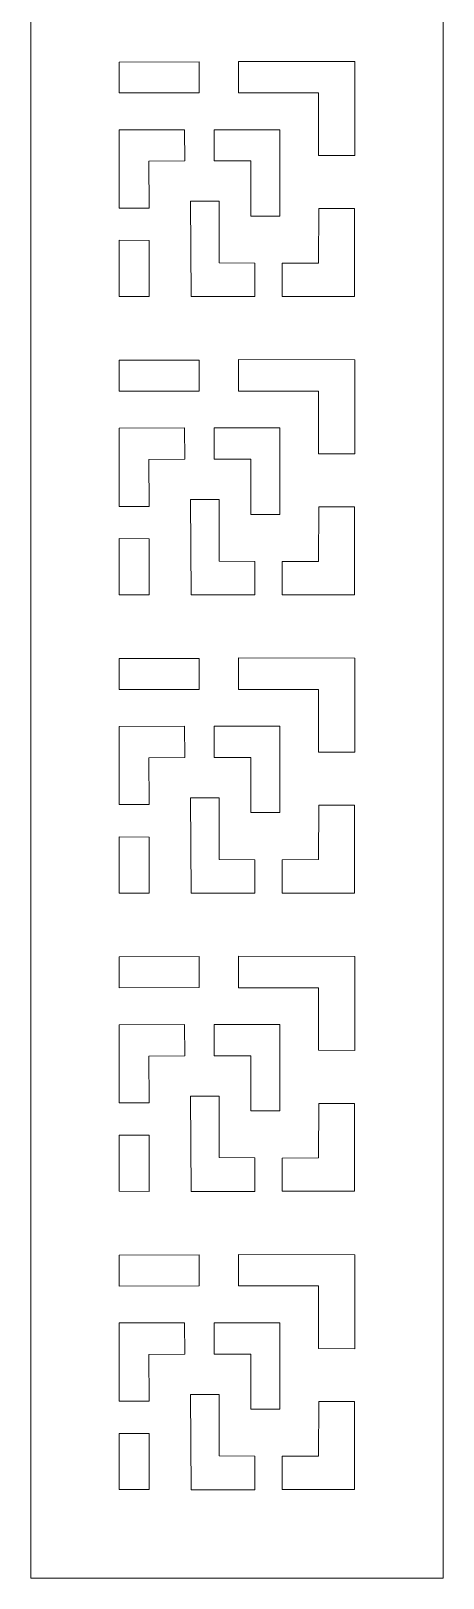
# Model space of a CAD drawing. Header units: millimetres. Extents: x -2738 to 837, y -1121 to 1678.
# Drawn here: x -1544 to -1369, y -946 to -288 of the extents above; entities that cross this region are included whole.
import ezdxf

# ---------------------------------------------------------------- set-up
doc = ezdxf.new("R2010")
doc.units = ezdxf.units.MM
doc.header["$MEASUREMENT"] = 0
doc.layers.add('Katman 1', color=7, linetype='Continuous')

msp = doc.modelspace()

# ---------------------------------------------------------------- linework, layer by layer
at = {"layer": 'Katman 1', "color": 250, "lineweight": 20}
msp.add_lwpolyline([(-1544.3639, -945.6081), (-1369.3639, -945.6081), (-1369.3639, 1004.3919), (-1544.3639, 1004.3919), (-1544.3639, -945.6081)], close=True, dxfattribs=at)
at = {"layer": 'Katman 1', "color": 250, "lineweight": 5}
for points, knots in [([(-1472.9698, -301.0789), (-1472.9698, -301.0789), (-1472.9503, -314.2632), (-1472.9503, -314.2632), (-1472.9503, -314.2632), (-1472.9503, -314.2632), (-1472.9503, -314.2632), (-1472.9503, -314.2632), (-1506.8639, -314.3275), (-1506.8639, -314.3275), (-1506.8639, -314.3275), (-1506.8639, -314.3275), (-1506.8639, -314.3275), (-1506.8639, -314.3275), (-1506.8608, -301.177), (-1506.8608, -301.177), (-1506.8608, -301.177), (-1506.8608, -301.177), (-1506.8608, -301.177), (-1506.8608, -301.177), (-1472.9698, -301.0789), (-1472.9698, -301.0789)], [0, 0, 0, 0, 0.14285714, 0.14285714, 0.14285714, 0.28571429, 0.28571429, 0.28571429, 0.42857143, 0.42857143, 0.42857143, 0.57142857, 0.57142857, 0.57142857, 0.71428571, 0.71428571, 0.71428571, 0.85714286, 0.85714286, 0.85714286, 1, 1, 1, 1]), ([(-1422.2619, -340.9001), (-1422.2619, -340.9001), (-1422.2045, -314.2851), (-1422.2045, -314.2851), (-1422.2045, -314.2851), (-1422.2045, -314.2851), (-1422.2045, -314.2851), (-1422.2045, -314.2851), (-1456.2695, -314.2851), (-1456.2695, -314.2851), (-1456.2695, -314.2851), (-1456.2695, -314.2851), (-1456.2695, -314.2851), (-1456.2695, -314.2851), (-1456.2695, -300.8789), (-1456.2695, -300.8789), (-1456.2695, -300.8789), (-1456.2695, -300.8789), (-1456.2695, -300.8789), (-1456.2695, -300.8789), (-1406.8639, -301.0081), (-1406.8639, -301.0081), (-1406.8639, -301.0081), (-1406.8639, -301.0081), (-1406.8639, -301.0081), (-1406.8639, -301.0081), (-1406.8639, -340.9662), (-1406.8639, -340.9662), (-1406.8639, -340.9662), (-1406.8639, -340.9662), (-1406.8639, -340.9662), (-1406.8639, -340.9662), (-1422.2619, -340.9001), (-1422.2619, -340.9001)], [0, 0, 0, 0, 0.09090909, 0.09090909, 0.09090909, 0.18181818, 0.18181818, 0.18181818, 0.27272727, 0.27272727, 0.27272727, 0.36363636, 0.36363636, 0.36363636, 0.45454545, 0.45454545, 0.45454545, 0.54545455, 0.54545455, 0.54545455, 0.63636364, 0.63636364, 0.63636364, 0.72727273, 0.72727273, 0.72727273, 0.81818182, 0.81818182, 0.81818182, 0.90909091, 0.90909091, 0.90909091, 1, 1, 1, 1]), ([(-1506.8632, -363.2542), (-1506.8632, -363.2542), (-1494.2156, -363.2685), (-1494.2156, -363.2685), (-1494.2156, -363.2685), (-1494.2156, -363.2685), (-1494.2156, -363.2685), (-1494.2156, -363.2685), (-1494.2738, -343.3535), (-1494.2738, -343.3535), (-1494.2738, -343.3535), (-1494.2738, -343.3535), (-1494.2738, -343.3535), (-1494.2738, -343.3535), (-1479.0618, -343.2242), (-1479.0618, -343.2242), (-1479.0618, -343.2242), (-1479.0618, -343.2242), (-1479.0618, -343.2242), (-1479.0618, -343.2242), (-1479.1832, -329.9483), (-1479.1832, -329.9483), (-1479.1832, -329.9483), (-1479.1832, -329.9483), (-1479.1832, -329.9483), (-1479.1832, -329.9483), (-1506.8639, -330.0133), (-1506.8639, -330.0133), (-1506.8639, -330.0133), (-1506.8639, -330.0133), (-1506.8639, -330.0133), (-1506.8639, -330.0133), (-1506.8632, -363.2542), (-1506.8632, -363.2542)], [0, 0, 0, 0, 0.09090909, 0.09090909, 0.09090909, 0.18181818, 0.18181818, 0.18181818, 0.27272727, 0.27272727, 0.27272727, 0.36363636, 0.36363636, 0.36363636, 0.45454545, 0.45454545, 0.45454545, 0.54545455, 0.54545455, 0.54545455, 0.63636364, 0.63636364, 0.63636364, 0.72727273, 0.72727273, 0.72727273, 0.81818182, 0.81818182, 0.81818182, 0.90909091, 0.90909091, 0.90909091, 1, 1, 1, 1]), ([(-1451.0536, -366.6523), (-1451.0536, -366.6523), (-1438.6883, -366.6523), (-1438.6883, -366.6523), (-1438.6883, -366.6523), (-1438.6883, -366.6523), (-1438.6883, -366.6523), (-1438.6883, -366.6523), (-1438.6883, -329.9483), (-1438.6883, -329.9483), (-1438.6883, -329.9483), (-1438.6883, -329.9483), (-1438.6883, -329.9483), (-1438.6883, -329.9483), (-1466.5706, -329.9483), (-1466.5706, -329.9483), (-1466.5706, -329.9483), (-1466.5706, -329.9483), (-1466.5706, -329.9483), (-1466.5706, -329.9483), (-1466.5706, -343.2242), (-1466.5706, -343.2242), (-1466.5706, -343.2242), (-1466.5706, -343.2242), (-1466.5706, -343.2242), (-1466.5706, -343.2242), (-1451.0536, -343.2242), (-1451.0536, -343.2242), (-1451.0536, -343.2242), (-1451.0536, -343.2242), (-1451.0536, -343.2242), (-1451.0536, -343.2242), (-1451.0536, -366.6523), (-1451.0536, -366.6523)], [0, 0, 0, 0, 0.09090909, 0.09090909, 0.09090909, 0.18181818, 0.18181818, 0.18181818, 0.27272727, 0.27272727, 0.27272727, 0.36363636, 0.36363636, 0.36363636, 0.45454545, 0.45454545, 0.45454545, 0.54545455, 0.54545455, 0.54545455, 0.63636364, 0.63636364, 0.63636364, 0.72727273, 0.72727273, 0.72727273, 0.81818182, 0.81818182, 0.81818182, 0.90909091, 0.90909091, 0.90909091, 1, 1, 1, 1]), ([(-1476.5756, -360.3805), (-1476.5756, -360.3805), (-1464.4425, -360.3681), (-1464.4425, -360.3681), (-1464.4425, -360.3681), (-1464.4425, -360.3681), (-1464.4425, -360.3681), (-1464.4425, -360.3681), (-1464.5007, -386.5306), (-1464.5007, -386.5306), (-1464.5007, -386.5306), (-1464.5007, -386.5306), (-1464.5007, -386.5306), (-1464.5007, -386.5306), (-1449.2888, -386.6598), (-1449.2888, -386.6598), (-1449.2888, -386.6598), (-1449.2888, -386.6598), (-1449.2888, -386.6598), (-1449.2888, -386.6598), (-1449.2888, -400.8789), (-1449.2888, -400.8789), (-1449.2888, -400.8789), (-1449.2888, -400.8789), (-1449.2888, -400.8789), (-1449.2888, -400.8789), (-1476.3781, -400.8789), (-1476.3781, -400.8789), (-1476.3781, -400.8789), (-1476.3781, -400.8789), (-1476.3781, -400.8789), (-1476.3781, -400.8789), (-1476.5756, -360.3805), (-1476.5756, -360.3805)], [0, 0, 0, 0, 0.09090909, 0.09090909, 0.09090909, 0.18181818, 0.18181818, 0.18181818, 0.27272727, 0.27272727, 0.27272727, 0.36363636, 0.36363636, 0.36363636, 0.45454545, 0.45454545, 0.45454545, 0.54545455, 0.54545455, 0.54545455, 0.63636364, 0.63636364, 0.63636364, 0.72727273, 0.72727273, 0.72727273, 0.81818182, 0.81818182, 0.81818182, 0.90909091, 0.90909091, 0.90909091, 1, 1, 1, 1]), ([(-1437.6963, -400.8375), (-1437.6963, -400.8375), (-1437.6963, -386.6985), (-1437.6963, -386.6985), (-1437.6963, -386.6985), (-1437.6963, -386.6985), (-1437.6963, -386.6985), (-1437.6963, -386.6985), (-1422.2385, -386.6326), (-1422.2385, -386.6326), (-1422.2385, -386.6326), (-1422.2385, -386.6326), (-1422.2385, -386.6326), (-1422.2385, -386.6326), (-1422.177, -363.4657), (-1422.177, -363.4657), (-1422.177, -363.4657), (-1422.177, -363.4657), (-1422.177, -363.4657), (-1422.177, -363.4657), (-1406.9302, -363.4657), (-1406.9302, -363.4657), (-1406.9302, -363.4657), (-1406.9302, -363.4657), (-1406.9302, -363.4657), (-1406.9302, -363.4657), (-1406.9302, -400.8375), (-1406.9302, -400.8375), (-1406.9302, -400.8375), (-1406.9302, -400.8375), (-1406.9302, -400.8375), (-1406.9302, -400.8375), (-1437.6963, -400.8375), (-1437.6963, -400.8375)], [0, 0, 0, 0, 0.09090909, 0.09090909, 0.09090909, 0.18181818, 0.18181818, 0.18181818, 0.27272727, 0.27272727, 0.27272727, 0.36363636, 0.36363636, 0.36363636, 0.45454545, 0.45454545, 0.45454545, 0.54545455, 0.54545455, 0.54545455, 0.63636364, 0.63636364, 0.63636364, 0.72727273, 0.72727273, 0.72727273, 0.81818182, 0.81818182, 0.81818182, 0.90909091, 0.90909091, 0.90909091, 1, 1, 1, 1]), ([(-1506.8632, -400.8375), (-1506.8632, -400.8375), (-1494.1645, -400.86), (-1494.1645, -400.86), (-1494.1645, -400.86), (-1494.1645, -400.86), (-1494.1645, -400.86), (-1494.1645, -400.86), (-1494.1352, -377.0282), (-1494.1352, -377.0282), (-1494.1352, -377.0282), (-1494.1352, -377.0282), (-1494.1352, -377.0282), (-1494.1352, -377.0282), (-1506.8639, -376.9659), (-1506.8639, -376.9659), (-1506.8639, -376.9659), (-1506.8639, -376.9659), (-1506.8639, -376.9659), (-1506.8639, -376.9659), (-1506.8632, -400.8375), (-1506.8632, -400.8375)], [0, 0, 0, 0, 0.14285714, 0.14285714, 0.14285714, 0.28571429, 0.28571429, 0.28571429, 0.42857143, 0.42857143, 0.42857143, 0.57142857, 0.57142857, 0.57142857, 0.71428571, 0.71428571, 0.71428571, 0.85714286, 0.85714286, 0.85714286, 1, 1, 1, 1]), ([(-1472.9698, -427.8689), (-1472.9698, -427.8689), (-1472.9503, -441.0532), (-1472.9503, -441.0532), (-1472.9503, -441.0532), (-1472.9503, -441.0532), (-1472.9503, -441.0532), (-1472.9503, -441.0532), (-1506.8639, -441.1175), (-1506.8639, -441.1175), (-1506.8639, -441.1175), (-1506.8639, -441.1175), (-1506.8639, -441.1175), (-1506.8639, -441.1175), (-1506.8608, -427.967), (-1506.8608, -427.967), (-1506.8608, -427.967), (-1506.8608, -427.967), (-1506.8608, -427.967), (-1506.8608, -427.967), (-1472.9698, -427.8689), (-1472.9698, -427.8689)], [0, 0, 0, 0, 0.14285714, 0.14285714, 0.14285714, 0.28571429, 0.28571429, 0.28571429, 0.42857143, 0.42857143, 0.42857143, 0.57142857, 0.57142857, 0.57142857, 0.71428571, 0.71428571, 0.71428571, 0.85714286, 0.85714286, 0.85714286, 1, 1, 1, 1]), ([(-1422.2619, -467.6901), (-1422.2619, -467.6901), (-1422.2045, -441.0751), (-1422.2045, -441.0751), (-1422.2045, -441.0751), (-1422.2045, -441.0751), (-1422.2045, -441.0751), (-1422.2045, -441.0751), (-1456.2695, -441.0751), (-1456.2695, -441.0751), (-1456.2695, -441.0751), (-1456.2695, -441.0751), (-1456.2695, -441.0751), (-1456.2695, -441.0751), (-1456.2695, -427.6689), (-1456.2695, -427.6689), (-1456.2695, -427.6689), (-1456.2695, -427.6689), (-1456.2695, -427.6689), (-1456.2695, -427.6689), (-1406.8639, -427.7981), (-1406.8639, -427.7981), (-1406.8639, -427.7981), (-1406.8639, -427.7981), (-1406.8639, -427.7981), (-1406.8639, -427.7981), (-1406.8639, -467.7562), (-1406.8639, -467.7562), (-1406.8639, -467.7562), (-1406.8639, -467.7562), (-1406.8639, -467.7562), (-1406.8639, -467.7562), (-1422.2619, -467.6901), (-1422.2619, -467.6901)], [0, 0, 0, 0, 0.09090909, 0.09090909, 0.09090909, 0.18181818, 0.18181818, 0.18181818, 0.27272727, 0.27272727, 0.27272727, 0.36363636, 0.36363636, 0.36363636, 0.45454545, 0.45454545, 0.45454545, 0.54545455, 0.54545455, 0.54545455, 0.63636364, 0.63636364, 0.63636364, 0.72727273, 0.72727273, 0.72727273, 0.81818182, 0.81818182, 0.81818182, 0.90909091, 0.90909091, 0.90909091, 1, 1, 1, 1]), ([(-1506.8632, -490.0442), (-1506.8632, -490.0442), (-1494.2156, -490.0585), (-1494.2156, -490.0585), (-1494.2156, -490.0585), (-1494.2156, -490.0585), (-1494.2156, -490.0585), (-1494.2156, -490.0585), (-1494.2738, -470.1435), (-1494.2738, -470.1435), (-1494.2738, -470.1435), (-1494.2738, -470.1435), (-1494.2738, -470.1435), (-1494.2738, -470.1435), (-1479.0618, -470.0142), (-1479.0618, -470.0142), (-1479.0618, -470.0142), (-1479.0618, -470.0142), (-1479.0618, -470.0142), (-1479.0618, -470.0142), (-1479.1832, -456.7383), (-1479.1832, -456.7383), (-1479.1832, -456.7383), (-1479.1832, -456.7383), (-1479.1832, -456.7383), (-1479.1832, -456.7383), (-1506.8639, -456.8033), (-1506.8639, -456.8033), (-1506.8639, -456.8033), (-1506.8639, -456.8033), (-1506.8639, -456.8033), (-1506.8639, -456.8033), (-1506.8632, -490.0442), (-1506.8632, -490.0442)], [0, 0, 0, 0, 0.09090909, 0.09090909, 0.09090909, 0.18181818, 0.18181818, 0.18181818, 0.27272727, 0.27272727, 0.27272727, 0.36363636, 0.36363636, 0.36363636, 0.45454545, 0.45454545, 0.45454545, 0.54545455, 0.54545455, 0.54545455, 0.63636364, 0.63636364, 0.63636364, 0.72727273, 0.72727273, 0.72727273, 0.81818182, 0.81818182, 0.81818182, 0.90909091, 0.90909091, 0.90909091, 1, 1, 1, 1]), ([(-1451.0536, -493.4423), (-1451.0536, -493.4423), (-1438.6883, -493.4423), (-1438.6883, -493.4423), (-1438.6883, -493.4423), (-1438.6883, -493.4423), (-1438.6883, -493.4423), (-1438.6883, -493.4423), (-1438.6883, -456.7383), (-1438.6883, -456.7383), (-1438.6883, -456.7383), (-1438.6883, -456.7383), (-1438.6883, -456.7383), (-1438.6883, -456.7383), (-1466.5706, -456.7383), (-1466.5706, -456.7383), (-1466.5706, -456.7383), (-1466.5706, -456.7383), (-1466.5706, -456.7383), (-1466.5706, -456.7383), (-1466.5706, -470.0142), (-1466.5706, -470.0142), (-1466.5706, -470.0142), (-1466.5706, -470.0142), (-1466.5706, -470.0142), (-1466.5706, -470.0142), (-1451.0536, -470.0142), (-1451.0536, -470.0142), (-1451.0536, -470.0142), (-1451.0536, -470.0142), (-1451.0536, -470.0142), (-1451.0536, -470.0142), (-1451.0536, -493.4423), (-1451.0536, -493.4423)], [0, 0, 0, 0, 0.09090909, 0.09090909, 0.09090909, 0.18181818, 0.18181818, 0.18181818, 0.27272727, 0.27272727, 0.27272727, 0.36363636, 0.36363636, 0.36363636, 0.45454545, 0.45454545, 0.45454545, 0.54545455, 0.54545455, 0.54545455, 0.63636364, 0.63636364, 0.63636364, 0.72727273, 0.72727273, 0.72727273, 0.81818182, 0.81818182, 0.81818182, 0.90909091, 0.90909091, 0.90909091, 1, 1, 1, 1]), ([(-1476.5756, -487.1705), (-1476.5756, -487.1705), (-1464.4425, -487.1581), (-1464.4425, -487.1581), (-1464.4425, -487.1581), (-1464.4425, -487.1581), (-1464.4425, -487.1581), (-1464.4425, -487.1581), (-1464.5007, -513.3206), (-1464.5007, -513.3206), (-1464.5007, -513.3206), (-1464.5007, -513.3206), (-1464.5007, -513.3206), (-1464.5007, -513.3206), (-1449.2888, -513.4498), (-1449.2888, -513.4498), (-1449.2888, -513.4498), (-1449.2888, -513.4498), (-1449.2888, -513.4498), (-1449.2888, -513.4498), (-1449.2888, -527.6689), (-1449.2888, -527.6689), (-1449.2888, -527.6689), (-1449.2888, -527.6689), (-1449.2888, -527.6689), (-1449.2888, -527.6689), (-1476.3781, -527.6689), (-1476.3781, -527.6689), (-1476.3781, -527.6689), (-1476.3781, -527.6689), (-1476.3781, -527.6689), (-1476.3781, -527.6689), (-1476.5756, -487.1705), (-1476.5756, -487.1705)], [0, 0, 0, 0, 0.09090909, 0.09090909, 0.09090909, 0.18181818, 0.18181818, 0.18181818, 0.27272727, 0.27272727, 0.27272727, 0.36363636, 0.36363636, 0.36363636, 0.45454545, 0.45454545, 0.45454545, 0.54545455, 0.54545455, 0.54545455, 0.63636364, 0.63636364, 0.63636364, 0.72727273, 0.72727273, 0.72727273, 0.81818182, 0.81818182, 0.81818182, 0.90909091, 0.90909091, 0.90909091, 1, 1, 1, 1]), ([(-1437.6963, -527.6275), (-1437.6963, -527.6275), (-1437.6963, -513.4885), (-1437.6963, -513.4885), (-1437.6963, -513.4885), (-1437.6963, -513.4885), (-1437.6963, -513.4885), (-1437.6963, -513.4885), (-1422.2385, -513.4226), (-1422.2385, -513.4226), (-1422.2385, -513.4226), (-1422.2385, -513.4226), (-1422.2385, -513.4226), (-1422.2385, -513.4226), (-1422.177, -490.2557), (-1422.177, -490.2557), (-1422.177, -490.2557), (-1422.177, -490.2557), (-1422.177, -490.2557), (-1422.177, -490.2557), (-1406.9302, -490.2557), (-1406.9302, -490.2557), (-1406.9302, -490.2557), (-1406.9302, -490.2557), (-1406.9302, -490.2557), (-1406.9302, -490.2557), (-1406.9302, -527.6275), (-1406.9302, -527.6275), (-1406.9302, -527.6275), (-1406.9302, -527.6275), (-1406.9302, -527.6275), (-1406.9302, -527.6275), (-1437.6963, -527.6275), (-1437.6963, -527.6275)], [0, 0, 0, 0, 0.09090909, 0.09090909, 0.09090909, 0.18181818, 0.18181818, 0.18181818, 0.27272727, 0.27272727, 0.27272727, 0.36363636, 0.36363636, 0.36363636, 0.45454545, 0.45454545, 0.45454545, 0.54545455, 0.54545455, 0.54545455, 0.63636364, 0.63636364, 0.63636364, 0.72727273, 0.72727273, 0.72727273, 0.81818182, 0.81818182, 0.81818182, 0.90909091, 0.90909091, 0.90909091, 1, 1, 1, 1]), ([(-1506.8632, -527.6275), (-1506.8632, -527.6275), (-1494.1645, -527.65), (-1494.1645, -527.65), (-1494.1645, -527.65), (-1494.1645, -527.65), (-1494.1645, -527.65), (-1494.1645, -527.65), (-1494.1352, -503.8182), (-1494.1352, -503.8182), (-1494.1352, -503.8182), (-1494.1352, -503.8182), (-1494.1352, -503.8182), (-1494.1352, -503.8182), (-1506.8639, -503.7559), (-1506.8639, -503.7559), (-1506.8639, -503.7559), (-1506.8639, -503.7559), (-1506.8639, -503.7559), (-1506.8639, -503.7559), (-1506.8632, -527.6275), (-1506.8632, -527.6275)], [0, 0, 0, 0, 0.14285714, 0.14285714, 0.14285714, 0.28571429, 0.28571429, 0.28571429, 0.42857143, 0.42857143, 0.42857143, 0.57142857, 0.57142857, 0.57142857, 0.71428571, 0.71428571, 0.71428571, 0.85714286, 0.85714286, 0.85714286, 1, 1, 1, 1]), ([(-1472.9698, -554.6589), (-1472.9698, -554.6589), (-1472.9503, -567.8432), (-1472.9503, -567.8432), (-1472.9503, -567.8432), (-1472.9503, -567.8432), (-1472.9503, -567.8432), (-1472.9503, -567.8432), (-1506.8639, -567.9075), (-1506.8639, -567.9075), (-1506.8639, -567.9075), (-1506.8639, -567.9075), (-1506.8639, -567.9075), (-1506.8639, -567.9075), (-1506.8608, -554.757), (-1506.8608, -554.757), (-1506.8608, -554.757), (-1506.8608, -554.757), (-1506.8608, -554.757), (-1506.8608, -554.757), (-1472.9698, -554.6589), (-1472.9698, -554.6589)], [0, 0, 0, 0, 0.14285714, 0.14285714, 0.14285714, 0.28571429, 0.28571429, 0.28571429, 0.42857143, 0.42857143, 0.42857143, 0.57142857, 0.57142857, 0.57142857, 0.71428571, 0.71428571, 0.71428571, 0.85714286, 0.85714286, 0.85714286, 1, 1, 1, 1]), ([(-1422.2619, -594.4801), (-1422.2619, -594.4801), (-1422.2045, -567.8651), (-1422.2045, -567.8651), (-1422.2045, -567.8651), (-1422.2045, -567.8651), (-1422.2045, -567.8651), (-1422.2045, -567.8651), (-1456.2695, -567.8651), (-1456.2695, -567.8651), (-1456.2695, -567.8651), (-1456.2695, -567.8651), (-1456.2695, -567.8651), (-1456.2695, -567.8651), (-1456.2695, -554.4589), (-1456.2695, -554.4589), (-1456.2695, -554.4589), (-1456.2695, -554.4589), (-1456.2695, -554.4589), (-1456.2695, -554.4589), (-1406.8639, -554.5881), (-1406.8639, -554.5881), (-1406.8639, -554.5881), (-1406.8639, -554.5881), (-1406.8639, -554.5881), (-1406.8639, -554.5881), (-1406.8639, -594.5462), (-1406.8639, -594.5462), (-1406.8639, -594.5462), (-1406.8639, -594.5462), (-1406.8639, -594.5462), (-1406.8639, -594.5462), (-1422.2619, -594.4801), (-1422.2619, -594.4801)], [0, 0, 0, 0, 0.09090909, 0.09090909, 0.09090909, 0.18181818, 0.18181818, 0.18181818, 0.27272727, 0.27272727, 0.27272727, 0.36363636, 0.36363636, 0.36363636, 0.45454545, 0.45454545, 0.45454545, 0.54545455, 0.54545455, 0.54545455, 0.63636364, 0.63636364, 0.63636364, 0.72727273, 0.72727273, 0.72727273, 0.81818182, 0.81818182, 0.81818182, 0.90909091, 0.90909091, 0.90909091, 1, 1, 1, 1]), ([(-1506.8632, -616.8342), (-1506.8632, -616.8342), (-1494.2156, -616.8485), (-1494.2156, -616.8485), (-1494.2156, -616.8485), (-1494.2156, -616.8485), (-1494.2156, -616.8485), (-1494.2156, -616.8485), (-1494.2738, -596.9335), (-1494.2738, -596.9335), (-1494.2738, -596.9335), (-1494.2738, -596.9335), (-1494.2738, -596.9335), (-1494.2738, -596.9335), (-1479.0618, -596.8042), (-1479.0618, -596.8042), (-1479.0618, -596.8042), (-1479.0618, -596.8042), (-1479.0618, -596.8042), (-1479.0618, -596.8042), (-1479.1832, -583.5283), (-1479.1832, -583.5283), (-1479.1832, -583.5283), (-1479.1832, -583.5283), (-1479.1832, -583.5283), (-1479.1832, -583.5283), (-1506.8639, -583.5933), (-1506.8639, -583.5933), (-1506.8639, -583.5933), (-1506.8639, -583.5933), (-1506.8639, -583.5933), (-1506.8639, -583.5933), (-1506.8632, -616.8342), (-1506.8632, -616.8342)], [0, 0, 0, 0, 0.09090909, 0.09090909, 0.09090909, 0.18181818, 0.18181818, 0.18181818, 0.27272727, 0.27272727, 0.27272727, 0.36363636, 0.36363636, 0.36363636, 0.45454545, 0.45454545, 0.45454545, 0.54545455, 0.54545455, 0.54545455, 0.63636364, 0.63636364, 0.63636364, 0.72727273, 0.72727273, 0.72727273, 0.81818182, 0.81818182, 0.81818182, 0.90909091, 0.90909091, 0.90909091, 1, 1, 1, 1]), ([(-1451.0536, -620.2323), (-1451.0536, -620.2323), (-1438.6883, -620.2323), (-1438.6883, -620.2323), (-1438.6883, -620.2323), (-1438.6883, -620.2323), (-1438.6883, -620.2323), (-1438.6883, -620.2323), (-1438.6883, -583.5283), (-1438.6883, -583.5283), (-1438.6883, -583.5283), (-1438.6883, -583.5283), (-1438.6883, -583.5283), (-1438.6883, -583.5283), (-1466.5706, -583.5283), (-1466.5706, -583.5283), (-1466.5706, -583.5283), (-1466.5706, -583.5283), (-1466.5706, -583.5283), (-1466.5706, -583.5283), (-1466.5706, -596.8042), (-1466.5706, -596.8042), (-1466.5706, -596.8042), (-1466.5706, -596.8042), (-1466.5706, -596.8042), (-1466.5706, -596.8042), (-1451.0536, -596.8042), (-1451.0536, -596.8042), (-1451.0536, -596.8042), (-1451.0536, -596.8042), (-1451.0536, -596.8042), (-1451.0536, -596.8042), (-1451.0536, -620.2323), (-1451.0536, -620.2323)], [0, 0, 0, 0, 0.09090909, 0.09090909, 0.09090909, 0.18181818, 0.18181818, 0.18181818, 0.27272727, 0.27272727, 0.27272727, 0.36363636, 0.36363636, 0.36363636, 0.45454545, 0.45454545, 0.45454545, 0.54545455, 0.54545455, 0.54545455, 0.63636364, 0.63636364, 0.63636364, 0.72727273, 0.72727273, 0.72727273, 0.81818182, 0.81818182, 0.81818182, 0.90909091, 0.90909091, 0.90909091, 1, 1, 1, 1]), ([(-1476.5756, -613.9605), (-1476.5756, -613.9605), (-1464.4425, -613.9481), (-1464.4425, -613.9481), (-1464.4425, -613.9481), (-1464.4425, -613.9481), (-1464.4425, -613.9481), (-1464.4425, -613.9481), (-1464.5007, -640.1106), (-1464.5007, -640.1106), (-1464.5007, -640.1106), (-1464.5007, -640.1106), (-1464.5007, -640.1106), (-1464.5007, -640.1106), (-1449.2888, -640.2398), (-1449.2888, -640.2398), (-1449.2888, -640.2398), (-1449.2888, -640.2398), (-1449.2888, -640.2398), (-1449.2888, -640.2398), (-1449.2888, -654.4589), (-1449.2888, -654.4589), (-1449.2888, -654.4589), (-1449.2888, -654.4589), (-1449.2888, -654.4589), (-1449.2888, -654.4589), (-1476.3781, -654.4589), (-1476.3781, -654.4589), (-1476.3781, -654.4589), (-1476.3781, -654.4589), (-1476.3781, -654.4589), (-1476.3781, -654.4589), (-1476.5756, -613.9605), (-1476.5756, -613.9605)], [0, 0, 0, 0, 0.09090909, 0.09090909, 0.09090909, 0.18181818, 0.18181818, 0.18181818, 0.27272727, 0.27272727, 0.27272727, 0.36363636, 0.36363636, 0.36363636, 0.45454545, 0.45454545, 0.45454545, 0.54545455, 0.54545455, 0.54545455, 0.63636364, 0.63636364, 0.63636364, 0.72727273, 0.72727273, 0.72727273, 0.81818182, 0.81818182, 0.81818182, 0.90909091, 0.90909091, 0.90909091, 1, 1, 1, 1]), ([(-1437.6963, -654.4175), (-1437.6963, -654.4175), (-1437.6963, -640.2785), (-1437.6963, -640.2785), (-1437.6963, -640.2785), (-1437.6963, -640.2785), (-1437.6963, -640.2785), (-1437.6963, -640.2785), (-1422.2385, -640.2126), (-1422.2385, -640.2126), (-1422.2385, -640.2126), (-1422.2385, -640.2126), (-1422.2385, -640.2126), (-1422.2385, -640.2126), (-1422.177, -617.0457), (-1422.177, -617.0457), (-1422.177, -617.0457), (-1422.177, -617.0457), (-1422.177, -617.0457), (-1422.177, -617.0457), (-1406.9302, -617.0457), (-1406.9302, -617.0457), (-1406.9302, -617.0457), (-1406.9302, -617.0457), (-1406.9302, -617.0457), (-1406.9302, -617.0457), (-1406.9302, -654.4175), (-1406.9302, -654.4175), (-1406.9302, -654.4175), (-1406.9302, -654.4175), (-1406.9302, -654.4175), (-1406.9302, -654.4175), (-1437.6963, -654.4175), (-1437.6963, -654.4175)], [0, 0, 0, 0, 0.09090909, 0.09090909, 0.09090909, 0.18181818, 0.18181818, 0.18181818, 0.27272727, 0.27272727, 0.27272727, 0.36363636, 0.36363636, 0.36363636, 0.45454545, 0.45454545, 0.45454545, 0.54545455, 0.54545455, 0.54545455, 0.63636364, 0.63636364, 0.63636364, 0.72727273, 0.72727273, 0.72727273, 0.81818182, 0.81818182, 0.81818182, 0.90909091, 0.90909091, 0.90909091, 1, 1, 1, 1]), ([(-1506.8632, -654.4175), (-1506.8632, -654.4175), (-1494.1645, -654.44), (-1494.1645, -654.44), (-1494.1645, -654.44), (-1494.1645, -654.44), (-1494.1645, -654.44), (-1494.1645, -654.44), (-1494.1352, -630.6082), (-1494.1352, -630.6082), (-1494.1352, -630.6082), (-1494.1352, -630.6082), (-1494.1352, -630.6082), (-1494.1352, -630.6082), (-1506.8639, -630.5459), (-1506.8639, -630.5459), (-1506.8639, -630.5459), (-1506.8639, -630.5459), (-1506.8639, -630.5459), (-1506.8639, -630.5459), (-1506.8632, -654.4175), (-1506.8632, -654.4175)], [0, 0, 0, 0, 0.14285714, 0.14285714, 0.14285714, 0.28571429, 0.28571429, 0.28571429, 0.42857143, 0.42857143, 0.42857143, 0.57142857, 0.57142857, 0.57142857, 0.71428571, 0.71428571, 0.71428571, 0.85714286, 0.85714286, 0.85714286, 1, 1, 1, 1]), ([(-1472.9698, -681.4489), (-1472.9698, -681.4489), (-1472.9503, -694.6332), (-1472.9503, -694.6332), (-1472.9503, -694.6332), (-1472.9503, -694.6332), (-1472.9503, -694.6332), (-1472.9503, -694.6332), (-1506.8639, -694.6975), (-1506.8639, -694.6975), (-1506.8639, -694.6975), (-1506.8639, -694.6975), (-1506.8639, -694.6975), (-1506.8639, -694.6975), (-1506.8608, -681.547), (-1506.8608, -681.547), (-1506.8608, -681.547), (-1506.8608, -681.547), (-1506.8608, -681.547), (-1506.8608, -681.547), (-1472.9698, -681.4489), (-1472.9698, -681.4489)], [0, 0, 0, 0, 0.14285714, 0.14285714, 0.14285714, 0.28571429, 0.28571429, 0.28571429, 0.42857143, 0.42857143, 0.42857143, 0.57142857, 0.57142857, 0.57142857, 0.71428571, 0.71428571, 0.71428571, 0.85714286, 0.85714286, 0.85714286, 1, 1, 1, 1]), ([(-1422.2619, -721.2701), (-1422.2619, -721.2701), (-1422.2045, -694.6551), (-1422.2045, -694.6551), (-1422.2045, -694.6551), (-1422.2045, -694.6551), (-1422.2045, -694.6551), (-1422.2045, -694.6551), (-1456.2695, -694.6551), (-1456.2695, -694.6551), (-1456.2695, -694.6551), (-1456.2695, -694.6551), (-1456.2695, -694.6551), (-1456.2695, -694.6551), (-1456.2695, -681.2489), (-1456.2695, -681.2489), (-1456.2695, -681.2489), (-1456.2695, -681.2489), (-1456.2695, -681.2489), (-1456.2695, -681.2489), (-1406.8639, -681.3781), (-1406.8639, -681.3781), (-1406.8639, -681.3781), (-1406.8639, -681.3781), (-1406.8639, -681.3781), (-1406.8639, -681.3781), (-1406.8639, -721.3362), (-1406.8639, -721.3362), (-1406.8639, -721.3362), (-1406.8639, -721.3362), (-1406.8639, -721.3362), (-1406.8639, -721.3362), (-1422.2619, -721.2701), (-1422.2619, -721.2701)], [0, 0, 0, 0, 0.09090909, 0.09090909, 0.09090909, 0.18181818, 0.18181818, 0.18181818, 0.27272727, 0.27272727, 0.27272727, 0.36363636, 0.36363636, 0.36363636, 0.45454545, 0.45454545, 0.45454545, 0.54545455, 0.54545455, 0.54545455, 0.63636364, 0.63636364, 0.63636364, 0.72727273, 0.72727273, 0.72727273, 0.81818182, 0.81818182, 0.81818182, 0.90909091, 0.90909091, 0.90909091, 1, 1, 1, 1]), ([(-1506.8632, -743.6242), (-1506.8632, -743.6242), (-1494.2156, -743.6385), (-1494.2156, -743.6385), (-1494.2156, -743.6385), (-1494.2156, -743.6385), (-1494.2156, -743.6385), (-1494.2156, -743.6385), (-1494.2738, -723.7235), (-1494.2738, -723.7235), (-1494.2738, -723.7235), (-1494.2738, -723.7235), (-1494.2738, -723.7235), (-1494.2738, -723.7235), (-1479.0618, -723.5942), (-1479.0618, -723.5942), (-1479.0618, -723.5942), (-1479.0618, -723.5942), (-1479.0618, -723.5942), (-1479.0618, -723.5942), (-1479.1832, -710.3183), (-1479.1832, -710.3183), (-1479.1832, -710.3183), (-1479.1832, -710.3183), (-1479.1832, -710.3183), (-1479.1832, -710.3183), (-1506.8639, -710.3833), (-1506.8639, -710.3833), (-1506.8639, -710.3833), (-1506.8639, -710.3833), (-1506.8639, -710.3833), (-1506.8639, -710.3833), (-1506.8632, -743.6242), (-1506.8632, -743.6242)], [0, 0, 0, 0, 0.09090909, 0.09090909, 0.09090909, 0.18181818, 0.18181818, 0.18181818, 0.27272727, 0.27272727, 0.27272727, 0.36363636, 0.36363636, 0.36363636, 0.45454545, 0.45454545, 0.45454545, 0.54545455, 0.54545455, 0.54545455, 0.63636364, 0.63636364, 0.63636364, 0.72727273, 0.72727273, 0.72727273, 0.81818182, 0.81818182, 0.81818182, 0.90909091, 0.90909091, 0.90909091, 1, 1, 1, 1]), ([(-1451.0536, -747.0223), (-1451.0536, -747.0223), (-1438.6883, -747.0223), (-1438.6883, -747.0223), (-1438.6883, -747.0223), (-1438.6883, -747.0223), (-1438.6883, -747.0223), (-1438.6883, -747.0223), (-1438.6883, -710.3183), (-1438.6883, -710.3183), (-1438.6883, -710.3183), (-1438.6883, -710.3183), (-1438.6883, -710.3183), (-1438.6883, -710.3183), (-1466.5706, -710.3183), (-1466.5706, -710.3183), (-1466.5706, -710.3183), (-1466.5706, -710.3183), (-1466.5706, -710.3183), (-1466.5706, -710.3183), (-1466.5706, -723.5942), (-1466.5706, -723.5942), (-1466.5706, -723.5942), (-1466.5706, -723.5942), (-1466.5706, -723.5942), (-1466.5706, -723.5942), (-1451.0536, -723.5942), (-1451.0536, -723.5942), (-1451.0536, -723.5942), (-1451.0536, -723.5942), (-1451.0536, -723.5942), (-1451.0536, -723.5942), (-1451.0536, -747.0223), (-1451.0536, -747.0223)], [0, 0, 0, 0, 0.09090909, 0.09090909, 0.09090909, 0.18181818, 0.18181818, 0.18181818, 0.27272727, 0.27272727, 0.27272727, 0.36363636, 0.36363636, 0.36363636, 0.45454545, 0.45454545, 0.45454545, 0.54545455, 0.54545455, 0.54545455, 0.63636364, 0.63636364, 0.63636364, 0.72727273, 0.72727273, 0.72727273, 0.81818182, 0.81818182, 0.81818182, 0.90909091, 0.90909091, 0.90909091, 1, 1, 1, 1]), ([(-1476.5756, -740.7505), (-1476.5756, -740.7505), (-1464.4425, -740.7381), (-1464.4425, -740.7381), (-1464.4425, -740.7381), (-1464.4425, -740.7381), (-1464.4425, -740.7381), (-1464.4425, -740.7381), (-1464.5007, -766.9006), (-1464.5007, -766.9006), (-1464.5007, -766.9006), (-1464.5007, -766.9006), (-1464.5007, -766.9006), (-1464.5007, -766.9006), (-1449.2888, -767.0298), (-1449.2888, -767.0298), (-1449.2888, -767.0298), (-1449.2888, -767.0298), (-1449.2888, -767.0298), (-1449.2888, -767.0298), (-1449.2888, -781.2489), (-1449.2888, -781.2489), (-1449.2888, -781.2489), (-1449.2888, -781.2489), (-1449.2888, -781.2489), (-1449.2888, -781.2489), (-1476.3781, -781.2489), (-1476.3781, -781.2489), (-1476.3781, -781.2489), (-1476.3781, -781.2489), (-1476.3781, -781.2489), (-1476.3781, -781.2489), (-1476.5756, -740.7505), (-1476.5756, -740.7505)], [0, 0, 0, 0, 0.09090909, 0.09090909, 0.09090909, 0.18181818, 0.18181818, 0.18181818, 0.27272727, 0.27272727, 0.27272727, 0.36363636, 0.36363636, 0.36363636, 0.45454545, 0.45454545, 0.45454545, 0.54545455, 0.54545455, 0.54545455, 0.63636364, 0.63636364, 0.63636364, 0.72727273, 0.72727273, 0.72727273, 0.81818182, 0.81818182, 0.81818182, 0.90909091, 0.90909091, 0.90909091, 1, 1, 1, 1]), ([(-1437.6963, -781.2075), (-1437.6963, -781.2075), (-1437.6963, -767.0685), (-1437.6963, -767.0685), (-1437.6963, -767.0685), (-1437.6963, -767.0685), (-1437.6963, -767.0685), (-1437.6963, -767.0685), (-1422.2385, -767.0026), (-1422.2385, -767.0026), (-1422.2385, -767.0026), (-1422.2385, -767.0026), (-1422.2385, -767.0026), (-1422.2385, -767.0026), (-1422.177, -743.8357), (-1422.177, -743.8357), (-1422.177, -743.8357), (-1422.177, -743.8357), (-1422.177, -743.8357), (-1422.177, -743.8357), (-1406.9302, -743.8357), (-1406.9302, -743.8357), (-1406.9302, -743.8357), (-1406.9302, -743.8357), (-1406.9302, -743.8357), (-1406.9302, -743.8357), (-1406.9302, -781.2075), (-1406.9302, -781.2075), (-1406.9302, -781.2075), (-1406.9302, -781.2075), (-1406.9302, -781.2075), (-1406.9302, -781.2075), (-1437.6963, -781.2075), (-1437.6963, -781.2075)], [0, 0, 0, 0, 0.09090909, 0.09090909, 0.09090909, 0.18181818, 0.18181818, 0.18181818, 0.27272727, 0.27272727, 0.27272727, 0.36363636, 0.36363636, 0.36363636, 0.45454545, 0.45454545, 0.45454545, 0.54545455, 0.54545455, 0.54545455, 0.63636364, 0.63636364, 0.63636364, 0.72727273, 0.72727273, 0.72727273, 0.81818182, 0.81818182, 0.81818182, 0.90909091, 0.90909091, 0.90909091, 1, 1, 1, 1]), ([(-1506.8632, -781.2075), (-1506.8632, -781.2075), (-1494.1645, -781.23), (-1494.1645, -781.23), (-1494.1645, -781.23), (-1494.1645, -781.23), (-1494.1645, -781.23), (-1494.1645, -781.23), (-1494.1352, -757.3982), (-1494.1352, -757.3982), (-1494.1352, -757.3982), (-1494.1352, -757.3982), (-1494.1352, -757.3982), (-1494.1352, -757.3982), (-1506.8639, -757.3359), (-1506.8639, -757.3359), (-1506.8639, -757.3359), (-1506.8639, -757.3359), (-1506.8639, -757.3359), (-1506.8639, -757.3359), (-1506.8632, -781.2075), (-1506.8632, -781.2075)], [0, 0, 0, 0, 0.14285714, 0.14285714, 0.14285714, 0.28571429, 0.28571429, 0.28571429, 0.42857143, 0.42857143, 0.42857143, 0.57142857, 0.57142857, 0.57142857, 0.71428571, 0.71428571, 0.71428571, 0.85714286, 0.85714286, 0.85714286, 1, 1, 1, 1]), ([(-1472.9698, -808.2389), (-1472.9698, -808.2389), (-1472.9503, -821.4232), (-1472.9503, -821.4232), (-1472.9503, -821.4232), (-1472.9503, -821.4232), (-1472.9503, -821.4232), (-1472.9503, -821.4232), (-1506.8639, -821.4875), (-1506.8639, -821.4875), (-1506.8639, -821.4875), (-1506.8639, -821.4875), (-1506.8639, -821.4875), (-1506.8639, -821.4875), (-1506.8608, -808.337), (-1506.8608, -808.337), (-1506.8608, -808.337), (-1506.8608, -808.337), (-1506.8608, -808.337), (-1506.8608, -808.337), (-1472.9698, -808.2389), (-1472.9698, -808.2389)], [0, 0, 0, 0, 0.14285714, 0.14285714, 0.14285714, 0.28571429, 0.28571429, 0.28571429, 0.42857143, 0.42857143, 0.42857143, 0.57142857, 0.57142857, 0.57142857, 0.71428571, 0.71428571, 0.71428571, 0.85714286, 0.85714286, 0.85714286, 1, 1, 1, 1]), ([(-1422.2619, -848.0601), (-1422.2619, -848.0601), (-1422.2045, -821.4451), (-1422.2045, -821.4451), (-1422.2045, -821.4451), (-1422.2045, -821.4451), (-1422.2045, -821.4451), (-1422.2045, -821.4451), (-1456.2695, -821.4451), (-1456.2695, -821.4451), (-1456.2695, -821.4451), (-1456.2695, -821.4451), (-1456.2695, -821.4451), (-1456.2695, -821.4451), (-1456.2695, -808.0389), (-1456.2695, -808.0389), (-1456.2695, -808.0389), (-1456.2695, -808.0389), (-1456.2695, -808.0389), (-1456.2695, -808.0389), (-1406.8639, -808.1681), (-1406.8639, -808.1681), (-1406.8639, -808.1681), (-1406.8639, -808.1681), (-1406.8639, -808.1681), (-1406.8639, -808.1681), (-1406.8639, -848.1262), (-1406.8639, -848.1262), (-1406.8639, -848.1262), (-1406.8639, -848.1262), (-1406.8639, -848.1262), (-1406.8639, -848.1262), (-1422.2619, -848.0601), (-1422.2619, -848.0601)], [0, 0, 0, 0, 0.09090909, 0.09090909, 0.09090909, 0.18181818, 0.18181818, 0.18181818, 0.27272727, 0.27272727, 0.27272727, 0.36363636, 0.36363636, 0.36363636, 0.45454545, 0.45454545, 0.45454545, 0.54545455, 0.54545455, 0.54545455, 0.63636364, 0.63636364, 0.63636364, 0.72727273, 0.72727273, 0.72727273, 0.81818182, 0.81818182, 0.81818182, 0.90909091, 0.90909091, 0.90909091, 1, 1, 1, 1]), ([(-1506.8632, -870.4142), (-1506.8632, -870.4142), (-1494.2156, -870.4285), (-1494.2156, -870.4285), (-1494.2156, -870.4285), (-1494.2156, -870.4285), (-1494.2156, -870.4285), (-1494.2156, -870.4285), (-1494.2738, -850.5135), (-1494.2738, -850.5135), (-1494.2738, -850.5135), (-1494.2738, -850.5135), (-1494.2738, -850.5135), (-1494.2738, -850.5135), (-1479.0618, -850.3842), (-1479.0618, -850.3842), (-1479.0618, -850.3842), (-1479.0618, -850.3842), (-1479.0618, -850.3842), (-1479.0618, -850.3842), (-1479.1832, -837.1083), (-1479.1832, -837.1083), (-1479.1832, -837.1083), (-1479.1832, -837.1083), (-1479.1832, -837.1083), (-1479.1832, -837.1083), (-1506.8639, -837.1733), (-1506.8639, -837.1733), (-1506.8639, -837.1733), (-1506.8639, -837.1733), (-1506.8639, -837.1733), (-1506.8639, -837.1733), (-1506.8632, -870.4142), (-1506.8632, -870.4142)], [0, 0, 0, 0, 0.09090909, 0.09090909, 0.09090909, 0.18181818, 0.18181818, 0.18181818, 0.27272727, 0.27272727, 0.27272727, 0.36363636, 0.36363636, 0.36363636, 0.45454545, 0.45454545, 0.45454545, 0.54545455, 0.54545455, 0.54545455, 0.63636364, 0.63636364, 0.63636364, 0.72727273, 0.72727273, 0.72727273, 0.81818182, 0.81818182, 0.81818182, 0.90909091, 0.90909091, 0.90909091, 1, 1, 1, 1]), ([(-1451.0536, -873.8123), (-1451.0536, -873.8123), (-1438.6883, -873.8123), (-1438.6883, -873.8123), (-1438.6883, -873.8123), (-1438.6883, -873.8123), (-1438.6883, -873.8123), (-1438.6883, -873.8123), (-1438.6883, -837.1083), (-1438.6883, -837.1083), (-1438.6883, -837.1083), (-1438.6883, -837.1083), (-1438.6883, -837.1083), (-1438.6883, -837.1083), (-1466.5706, -837.1083), (-1466.5706, -837.1083), (-1466.5706, -837.1083), (-1466.5706, -837.1083), (-1466.5706, -837.1083), (-1466.5706, -837.1083), (-1466.5706, -850.3842), (-1466.5706, -850.3842), (-1466.5706, -850.3842), (-1466.5706, -850.3842), (-1466.5706, -850.3842), (-1466.5706, -850.3842), (-1451.0536, -850.3842), (-1451.0536, -850.3842), (-1451.0536, -850.3842), (-1451.0536, -850.3842), (-1451.0536, -850.3842), (-1451.0536, -850.3842), (-1451.0536, -873.8123), (-1451.0536, -873.8123)], [0, 0, 0, 0, 0.09090909, 0.09090909, 0.09090909, 0.18181818, 0.18181818, 0.18181818, 0.27272727, 0.27272727, 0.27272727, 0.36363636, 0.36363636, 0.36363636, 0.45454545, 0.45454545, 0.45454545, 0.54545455, 0.54545455, 0.54545455, 0.63636364, 0.63636364, 0.63636364, 0.72727273, 0.72727273, 0.72727273, 0.81818182, 0.81818182, 0.81818182, 0.90909091, 0.90909091, 0.90909091, 1, 1, 1, 1]), ([(-1476.5756, -867.5405), (-1476.5756, -867.5405), (-1464.4425, -867.5281), (-1464.4425, -867.5281), (-1464.4425, -867.5281), (-1464.4425, -867.5281), (-1464.4425, -867.5281), (-1464.4425, -867.5281), (-1464.5007, -893.6906), (-1464.5007, -893.6906), (-1464.5007, -893.6906), (-1464.5007, -893.6906), (-1464.5007, -893.6906), (-1464.5007, -893.6906), (-1449.2888, -893.8198), (-1449.2888, -893.8198), (-1449.2888, -893.8198), (-1449.2888, -893.8198), (-1449.2888, -893.8198), (-1449.2888, -893.8198), (-1449.2888, -908.0389), (-1449.2888, -908.0389), (-1449.2888, -908.0389), (-1449.2888, -908.0389), (-1449.2888, -908.0389), (-1449.2888, -908.0389), (-1476.3781, -908.0389), (-1476.3781, -908.0389), (-1476.3781, -908.0389), (-1476.3781, -908.0389), (-1476.3781, -908.0389), (-1476.3781, -908.0389), (-1476.5756, -867.5405), (-1476.5756, -867.5405)], [0, 0, 0, 0, 0.09090909, 0.09090909, 0.09090909, 0.18181818, 0.18181818, 0.18181818, 0.27272727, 0.27272727, 0.27272727, 0.36363636, 0.36363636, 0.36363636, 0.45454545, 0.45454545, 0.45454545, 0.54545455, 0.54545455, 0.54545455, 0.63636364, 0.63636364, 0.63636364, 0.72727273, 0.72727273, 0.72727273, 0.81818182, 0.81818182, 0.81818182, 0.90909091, 0.90909091, 0.90909091, 1, 1, 1, 1]), ([(-1437.6963, -907.9975), (-1437.6963, -907.9975), (-1437.6963, -893.8585), (-1437.6963, -893.8585), (-1437.6963, -893.8585), (-1437.6963, -893.8585), (-1437.6963, -893.8585), (-1437.6963, -893.8585), (-1422.2385, -893.7926), (-1422.2385, -893.7926), (-1422.2385, -893.7926), (-1422.2385, -893.7926), (-1422.2385, -893.7926), (-1422.2385, -893.7926), (-1422.177, -870.6257), (-1422.177, -870.6257), (-1422.177, -870.6257), (-1422.177, -870.6257), (-1422.177, -870.6257), (-1422.177, -870.6257), (-1406.9302, -870.6257), (-1406.9302, -870.6257), (-1406.9302, -870.6257), (-1406.9302, -870.6257), (-1406.9302, -870.6257), (-1406.9302, -870.6257), (-1406.9302, -907.9975), (-1406.9302, -907.9975), (-1406.9302, -907.9975), (-1406.9302, -907.9975), (-1406.9302, -907.9975), (-1406.9302, -907.9975), (-1437.6963, -907.9975), (-1437.6963, -907.9975)], [0, 0, 0, 0, 0.09090909, 0.09090909, 0.09090909, 0.18181818, 0.18181818, 0.18181818, 0.27272727, 0.27272727, 0.27272727, 0.36363636, 0.36363636, 0.36363636, 0.45454545, 0.45454545, 0.45454545, 0.54545455, 0.54545455, 0.54545455, 0.63636364, 0.63636364, 0.63636364, 0.72727273, 0.72727273, 0.72727273, 0.81818182, 0.81818182, 0.81818182, 0.90909091, 0.90909091, 0.90909091, 1, 1, 1, 1]), ([(-1506.8632, -907.9975), (-1506.8632, -907.9975), (-1494.1645, -908.02), (-1494.1645, -908.02), (-1494.1645, -908.02), (-1494.1645, -908.02), (-1494.1645, -908.02), (-1494.1645, -908.02), (-1494.1352, -884.1882), (-1494.1352, -884.1882), (-1494.1352, -884.1882), (-1494.1352, -884.1882), (-1494.1352, -884.1882), (-1494.1352, -884.1882), (-1506.8639, -884.1259), (-1506.8639, -884.1259), (-1506.8639, -884.1259), (-1506.8639, -884.1259), (-1506.8639, -884.1259), (-1506.8639, -884.1259), (-1506.8632, -907.9975), (-1506.8632, -907.9975)], [0, 0, 0, 0, 0.14285714, 0.14285714, 0.14285714, 0.28571429, 0.28571429, 0.28571429, 0.42857143, 0.42857143, 0.42857143, 0.57142857, 0.57142857, 0.57142857, 0.71428571, 0.71428571, 0.71428571, 0.85714286, 0.85714286, 0.85714286, 1, 1, 1, 1])]:
    msp.add_open_spline(points, degree=3, knots=knots, dxfattribs=at)

doc.saveas('drawing.dxf')
